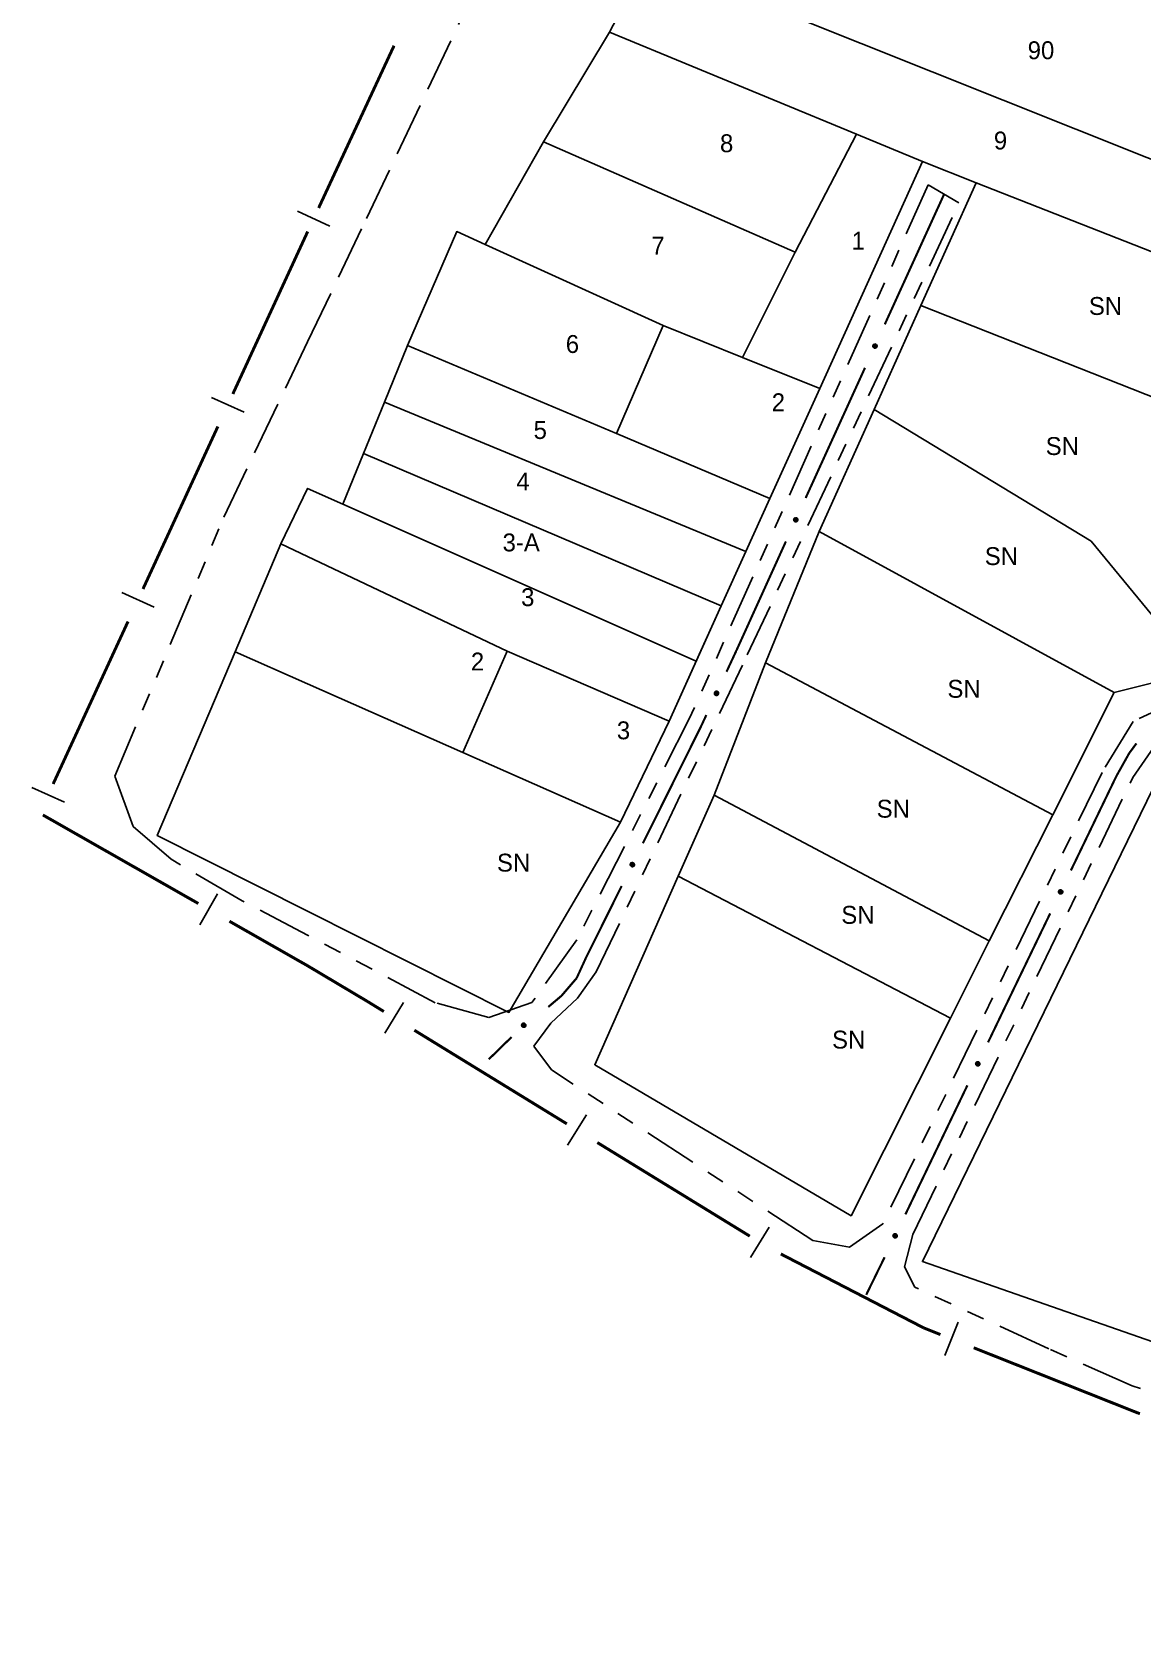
# Model space of a CAD drawing. Extents: x 204614 to 205597, y 4873311 to 4874446.
# Drawn here: x 204614.3 to 204707.4, y 4873556.9 to 4873690.7 of the extents above; entities that cross this region are included whole.
import ezdxf
from ezdxf.enums import TextEntityAlignment as Align

# ---------------------------------------------------------------- set-up
doc = ezdxf.new("R2010")
doc.units = 0
doc.header["$LTSCALE"] = 1.5
doc.header["$MEASUREMENT"] = 0
doc.linetypes.add('TRACO_11', pattern=[8, 3, -1, 3, -1])
doc.linetypes.add('TRACO_25', pattern=[8, 3, -1, 1, -1, 1, -1])
for name, color, linetype in [('CD_MALHA_LOTES', 7, 'CONTINUOUS'), ('LM-LIM-SETORES-BAIRROS', 250, 'CONTINUOUS'), ('RU-QUADRA', 210, 'CONTINUOUS'), ('SV-EIXO-RUA-N-PAV', 6, 'CONTINUOUS'), ('SV-RUA-NAO-PAV', 7, 'CONTINUOUS'), ('SV-RUA-PAVIM', 7, 'CONTINUOUS'), ('Th_NmrPort', 1, 'CONTINUOUS')]:
    doc.layers.add(name, color=color, linetype=linetype)

msp = doc.modelspace()

# ---------------------------------------------------------------- linework, layer by layer
at = {"layer": 'CD_MALHA_LOTES', "linetype": 'Continuous', "flags": 128}
for points in [[(204662.72, 4873690.64), (204665.961335, 4873696.841118)], [(204731.565538, 4873670.624311), (204665.961335, 4873696.841118)], [(204657.165891, 4873681.46145), (204662.72, 4873690.64)], [(204683.408641, 4873682.082175), (204662.72, 4873690.64)], [(204678.271367, 4873672.204544), (204683.408641, 4873682.082175)], [(204683.408641, 4873682.082175), (204688.95, 4873679.79)], [(204652.291625, 4873672.832646), (204657.165891, 4873681.46145)], [(204678.271367, 4873672.204544), (204657.165891, 4873681.46145)], [(204688.95, 4873679.79), (204680.337697, 4873660.773505)], [(204693.441326, 4873678.025456), (204688.95, 4873679.79)], [(204688.81, 4873667.72), (204693.441326, 4873678.025456)], [(204693.441326, 4873678.025456), (204722.93, 4873666.44)], [(204645.78, 4873664.38), (204649.9, 4873673.92)], [(204649.9, 4873673.92), (204652.291625, 4873672.832646)], [(204667.21, 4873666.05), (204652.291625, 4873672.832646)], [(204673.848731, 4873663.381654), (204678.271367, 4873672.204544)], [(204684.89405, 4873659.019421), (204688.81, 4873667.72)], [(204712.098346, 4873658.539932), (204688.81, 4873667.72)], [(204663.291116, 4873656.985282), (204667.21, 4873666.05)], [(204667.21, 4873666.05), (204673.848731, 4873663.381654)], [(204643.833497, 4873659.610251), (204645.78, 4873664.38)], [(204663.291116, 4873656.985282), (204645.78, 4873664.38)], [(204680.337697, 4873660.773505), (204673.848731, 4873663.381654)], [(204680.337697, 4873660.773505), (204676.160771, 4873651.550593)], [(204642.083203, 4873655.325054), (204643.833497, 4873659.610251)], [(204674.146692, 4873647.103383), (204643.833497, 4873659.610251)], [(204680.29, 4873648.79), (204684.89405, 4873659.019421)], [(204703.09, 4873647.96), (204684.89405, 4873659.019421)], [(204676.160771, 4873651.550593), (204663.291116, 4873656.985282)], [(204640.352814, 4873651.081113), (204642.083203, 4873655.325054)], [(204672.08, 4873642.54), (204642.083203, 4873655.325054)], [(204635.14, 4873647.75), (204637.389869, 4873652.398055)], [(204637.389869, 4873652.398055), (204640.352814, 4873651.081113)], [(204669.979777, 4873637.912796), (204640.352814, 4873651.081113)], [(204676.160771, 4873651.550593), (204674.146692, 4873647.103383)], [(204675.78, 4873637.76), (204680.29, 4873648.79)], [(204705.03, 4873635.27), (204680.29, 4873648.79)], [(204631.33, 4873638.7), (204635.14, 4873647.75)], [(204637.389786, 4873646.683189), (204635.14, 4873647.75)], [(204674.146692, 4873647.103383), (204672.08, 4873642.54)], [(204712.09, 4873637.05), (204703.09, 4873647.96)], [(204654.12, 4873638.75), (204637.389786, 4873646.683189)], [(204672.08, 4873642.54), (204669.979777, 4873637.912796)], [(204624.773514, 4873623.299838), (204631.33, 4873638.7)], [(204637.389632, 4873636.017771), (204631.33, 4873638.7)], [(204650.407946, 4873630.255359), (204654.12, 4873638.75)], [(204654.12, 4873638.75), (204667.7, 4873632.89)], [(204669.979777, 4873637.912796), (204667.7, 4873632.89)], [(204671.49, 4873626.67), (204675.78, 4873637.76)], [(204699.869032, 4873625.01354), (204675.78, 4873637.76)], [(204712.09, 4873637.05), (204705.03, 4873635.27)], [(204650.407946, 4873630.255359), (204637.389632, 4873636.017771)], [(204705.03, 4873635.27), (204699.869032, 4873625.01354)], [(204667.7, 4873632.89), (204663.638826, 4873624.416572)], [(204663.638826, 4873624.416572), (204650.407946, 4873630.255359)], [(204688.95, 4873587.58), (204709.9, 4873630.59)], [(204668.474788, 4873619.872232), (204671.49, 4873626.67)], [(204694.554361, 4873614.451625), (204671.49, 4873626.67)], [(204663.638826, 4873624.416572), (204654.279518, 4873608.462533)], [(204699.869032, 4873625.01354), (204694.554361, 4873614.451625)], [(204637.389356, 4873616.955872), (204624.773514, 4873623.299838)], [(204661.47, 4873604.08), (204668.474788, 4873619.872232)], [(204691.300389, 4873607.984964), (204668.474788, 4873619.872232)], [(204654.279518, 4873608.462533), (204637.389356, 4873616.955872)], [(204694.554361, 4873614.451625), (204691.300389, 4873607.984964)], [(204691.300389, 4873607.984964), (204682.96, 4873591.41)], [(204682.96, 4873591.41), (204661.47, 4873604.08)], [(204708.271038, 4873580.83903), (204688.95, 4873587.58)]]:
    msp.add_lwpolyline(points, dxfattribs=at)
at = {"layer": 'LM-LIM-SETORES-BAIRROS', "const_width": 0.25}
for points in [[(204644.639908, 4873689.509541), (204638.319201, 4873675.906281)], [(204637.401537, 4873673.931308), (204631.123638, 4873660.30824)], [(204629.868058, 4873657.583626), (204623.59016, 4873643.960558)], [(204622.33458, 4873641.235944), (204616.056681, 4873627.612876)], [(204615.197593, 4873625.015526), (204628.231219, 4873617.590932)], [(204630.837944, 4873616.106013), (204636.920303, 4873612.641202)], [(204636.920303, 4873612.641202), (204637.401537, 4873612.367068)], [(204637.401537, 4873612.367068), (204642.080344, 4873609.579694)], [(204642.080344, 4873609.579694), (204642.440395, 4873609.365195)], [(204642.440395, 4873609.365195), (204643.787736, 4873608.538206)], [(204646.344526, 4873606.968867), (204659.128473, 4873599.122168)], [(204661.685263, 4873597.552828), (204674.46921, 4873589.706129)], [(204677.069213, 4873588.213334), (204688.61582, 4873582.240407)], [(204688.61582, 4873582.240407), (204689.067415, 4873582.006803)], [(204689.067415, 4873582.006803), (204690.453656, 4873581.456262)], [(204693.24182, 4873580.348951), (204706.253256, 4873575.1815)], [(204706.253256, 4873575.1815), (204707.016022, 4873574.87857)], [(204707.016022, 4873574.87857), (204707.186254, 4873574.822331)]]:
    msp.add_lwpolyline(points, dxfattribs=at)
at = {"layer": 'LM-LIM-SETORES-BAIRROS'}
for points in [[(204636.537495, 4873675.631468), (204639.258147, 4873674.367327)], [(204629.342805, 4873660.027825), (204632.067418, 4873658.772245)], [(204621.809326, 4873643.680143), (204624.53394, 4873642.424564)], [(204614.275847, 4873627.332462), (204617.000461, 4873626.076882)], [(204628.357668, 4873615.792596), (204629.842587, 4873618.399321)], [(204643.855329, 4873606.736698), (204645.424669, 4873609.293488)], [(204659.196067, 4873597.32066), (204660.765406, 4873599.877449)], [(204674.536804, 4873587.904621), (204676.106144, 4873590.461411)], [(204690.829388, 4873579.693076), (204691.936699, 4873582.481241)]]:
    msp.add_lwpolyline(points, dxfattribs=at)
at = {"layer": 'RU-QUADRA', "linetype": 'Continuous', "flags": 128}
msp.add_lwpolyline([(204665.961335, 4873696.841118), (204662.72, 4873690.64), (204657.165891, 4873681.46145), (204652.291625, 4873672.832646), (204649.9, 4873673.92), (204645.78, 4873664.38), (204643.833497, 4873659.610251), (204642.083203, 4873655.325054), (204640.352814, 4873651.081113), (204637.389869, 4873652.398055), (204635.14, 4873647.75), (204631.33, 4873638.7), (204624.773514, 4873623.299838), (204637.389356, 4873616.955872), (204654.279518, 4873608.462533), (204663.638826, 4873624.416572), (204667.7, 4873632.89), (204672.08, 4873642.54), (204674.146692, 4873647.103383), (204676.160771, 4873651.550593), (204680.337697, 4873660.773505), (204688.95, 4873679.79), (204693.441326, 4873678.025456), (204688.81, 4873667.72), (204684.89405, 4873659.019421), (204680.29, 4873648.79), (204675.78, 4873637.76), (204671.49, 4873626.67), (204668.474788, 4873619.872232), (204661.47, 4873604.08), (204682.96, 4873591.41), (204691.300389, 4873607.984964), (204694.554361, 4873614.451625), (204699.869032, 4873625.01354), (204705.03, 4873635.27), (204712.09, 4873637.05)], dxfattribs=at)
msp.add_lwpolyline([(204772.47, 4873559.34), (204780.63, 4873581.28), (204783.79, 4873593.23), (204789.243406, 4873618.922784), (204778.48, 4873636.21), (204770.759534, 4873637.870614), (204759, 4873640.4), (204748.266881, 4873638.255562), (204709.9, 4873630.59), (204688.95, 4873587.58), (204708.271038, 4873580.83903), (204721.378156, 4873576.266052), (204735.01, 4873571.51), (204753.30688, 4873565.565712), (204763.105527, 4873562.382329)], close=True, dxfattribs=at)
at = {"layer": 'SV-EIXO-RUA-N-PAV', "const_width": 0.18}
for points in [[(204690.764976, 4873677.063851), (204685.788063, 4873666.144587)], [(204684.129092, 4873662.504832), (204679.15218, 4873651.585567)], [(204677.496481, 4873647.944324), (204673.365029, 4873638.837672)], [(204673.365029, 4873638.837672), (204673.339776, 4873638.782009)], [(204673.339776, 4873638.782009), (204672.519854, 4873637.025032)], [(204670.380297, 4873632.440268), (204665.508869, 4873622.644075)], [(204670.405426, 4873632.494117), (204670.380297, 4873632.440268)], [(204670.828312, 4873633.4003), (204670.405426, 4873632.494117)], [(204706.889751, 4873631.01475), (204706.29536, 4873630.210574)], [(204706.285739, 4873630.197558), (204705.316441, 4873628.466668)], [(204706.29536, 4873630.210574), (204706.285739, 4873630.197558)], [(204705.211784, 4873628.279781), (204701.394768, 4873620.366454)], [(204705.316441, 4873628.466668), (204705.211784, 4873628.279781)], [(204663.727819, 4873619.062474), (204661.056244, 4873613.690074)], [(204699.656957, 4873616.763675), (204696.181335, 4873609.558118)], [(204661.056244, 4873613.690074), (204660.726758, 4873613.027493)], [(204636.891829, 4873612.657423), (204637.395034, 4873612.401827)], [(204660.726758, 4873613.027493), (204660.201765, 4873611.882056)], [(204659.951656, 4873611.336362), (204659.04073, 4873610.273616)], [(204660.201765, 4873611.882056), (204659.951656, 4873611.336362)], [(204658.683308, 4873609.856623), (204657.573584, 4873608.922118)], [(204659.04073, 4873610.273616), (204658.683308, 4873609.856623)], [(204696.181335, 4873609.558118), (204695.776319, 4873608.718451)], [(204695.776319, 4873608.718451), (204694.447879, 4873605.953243)], [(204654.488021, 4873606.390659), (204653.056668, 4873604.993796)], [(204653.056668, 4873604.993796), (204652.58819, 4873604.536606)], [(204692.715747, 4873602.347731), (204687.519349, 4873591.531195)], [(204685.771643, 4873587.933233), (204684.453317, 4873585.23842)], [(204684.453317, 4873585.23842), (204684.231299, 4873584.784589)]]:
    msp.add_lwpolyline(points, dxfattribs=at)
at = {"layer": 'SV-EIXO-RUA-N-PAV'}
for points in [[(204685.118335, 4873664.409795), (204685.136108, 4873664.36423), (204685.142065, 4873664.321435), (204685.136761, 4873664.284311), (204685.12352, 4873664.252729), (204685.106334, 4873664.221944), (204685.08216, 4873664.194729), (204685.048638, 4873664.170466), (204685.003056, 4873664.152317), (204684.958815, 4873664.149095), (204684.922142, 4873664.152348), (204684.888414, 4873664.164259), (204684.858788, 4873664.181455), (204684.831349, 4873664.207501), (204684.807093, 4873664.241712), (204684.789952, 4873664.287989), (204684.784399, 4873664.329984), (204684.790473, 4873664.365757), (204684.802662, 4873664.399588), (204684.820584, 4873664.430807), (204684.844468, 4873664.457385), (204684.878957, 4873664.481745), (204684.924856, 4873664.498057), (204684.966678, 4873664.504074), (204685.002527, 4873664.498504), (204685.035564, 4873664.485754), (204685.066651, 4873664.468893), (204685.095019, 4873664.445731), (204685.118335, 4873664.409795)], [(204678.482379, 4873649.85102), (204678.500232, 4873649.805486), (204678.506265, 4873649.762702), (204678.501026, 4873649.725569), (204678.48784, 4873649.693963), (204678.470708, 4873649.663148), (204678.446582, 4873649.635891), (204678.413103, 4873649.61157), (204678.367552, 4873649.59334), (204678.323317, 4873649.590041), (204678.286638, 4873649.59323), (204678.25289, 4873649.605082), (204678.223233, 4873649.622226), (204678.195749, 4873649.648223), (204678.171433, 4873649.682392), (204678.154211, 4873649.728638), (204678.148584, 4873649.770624), (204678.154595, 4873649.806407), (204678.166725, 4873649.84026), (204678.184592, 4873649.87151), (204678.208429, 4873649.89813), (204678.242876, 4873649.92255), (204678.288746, 4873649.938943), (204678.330557, 4873649.945033), (204678.366416, 4873649.939526), (204678.399475, 4873649.926834), (204678.430591, 4873649.910027), (204678.459001, 4873649.886915), (204678.482379, 4873649.85102)], [(204671.834596, 4873635.296315), (204671.85196, 4873635.250593), (204671.857534, 4873635.207746), (204671.851897, 4873635.170672), (204671.838373, 4873635.139209), (204671.820912, 4873635.10858), (204671.796494, 4873635.081583), (204671.762757, 4873635.057622), (204671.717013, 4873635.039882), (204671.672745, 4873635.037057), (204671.636102, 4873635.040639), (204671.602483, 4873635.052852), (204671.573012, 4873635.070313), (204671.545808, 4873635.096603), (204671.52186, 4873635.131031), (204671.505135, 4873635.177459), (204671.499959, 4873635.219502), (204671.506353, 4873635.255219), (204671.518845, 4873635.28894), (204671.537046, 4873635.319997), (204671.561167, 4873635.34636), (204671.595873, 4873635.370409), (204671.641917, 4873635.38631), (204671.683791, 4873635.391951), (204671.719588, 4873635.38606), (204671.75251, 4873635.373014), (204671.783444, 4873635.355875), (204671.811604, 4873635.332459), (204671.834596, 4873635.296315)], [(204664.780886, 4873620.932911), (204664.797108, 4873620.886772), (204664.801616, 4873620.8438), (204664.79506, 4873620.806877), (204664.780759, 4873620.77576), (204664.762542, 4873620.745573), (204664.737462, 4873620.719191), (204664.703139, 4873620.696076), (204664.656969, 4873620.679477), (204664.612645, 4873620.677753), (204664.576102, 4873620.682244), (204664.542797, 4873620.695288), (204664.513769, 4873620.713476), (204664.487226, 4873620.740434), (204664.46414, 4873620.775445), (204664.448573, 4873620.822275), (204664.444443, 4873620.864434), (204664.451722, 4873620.899981), (204664.465048, 4873620.933381), (204664.484015, 4873620.963976), (204664.508784, 4873620.989732), (204664.544076, 4873621.012912), (204664.590501, 4873621.027664), (204664.632502, 4873621.032263), (204664.668142, 4873621.025485), (204664.70073, 4873621.011625), (204664.731228, 4873620.993723), (204664.758798, 4873620.969615), (204664.780886, 4873620.932911)], [(204700.687434, 4873618.646652), (204700.70421, 4873618.600711), (204700.709235, 4873618.557796), (204700.703124, 4873618.520797), (204700.689198, 4873618.48951), (204700.671347, 4873618.459107), (204700.646585, 4873618.432425), (204700.612544, 4873618.408898), (204700.566577, 4873618.391745), (204700.522277, 4873618.389487), (204700.485682, 4873618.393538), (204700.452222, 4873618.40618), (204700.422977, 4873618.424017), (204700.396112, 4873618.450654), (204700.372607, 4873618.485385), (204700.356477, 4873618.532024), (204700.35184, 4873618.57413), (204700.358691, 4873618.609762), (204700.371613, 4873618.64332), (204700.39021, 4873618.674141), (204700.414667, 4873618.700193), (204700.449679, 4873618.723796), (204700.495922, 4873618.739106), (204700.537865, 4873618.74421), (204700.573584, 4873618.737862), (204700.606336, 4873618.724395), (204700.637048, 4873618.706861), (204700.664906, 4873618.683087), (204700.687434, 4873618.646652)], [(204655.69215, 4873607.411959), (204655.692246, 4873607.363051), (204655.682328, 4873607.320997), (204655.66396, 4873607.288302), (204655.640196, 4873607.263644), (204655.613043, 4873607.241155), (204655.580664, 4873607.224521), (204655.540638, 4873607.21402), (204655.491577, 4873607.213579), (204655.449165, 4873607.22657), (204655.416148, 4873607.242863), (204655.389008, 4873607.266162), (204655.367604, 4873607.292906), (204655.351438, 4873607.327111), (204655.341192, 4873607.367777), (204655.341942, 4873607.417121), (204655.351948, 4873607.458283), (204655.370545, 4873607.48944), (204655.394141, 4873607.516576), (204655.422138, 4873607.539203), (204655.454016, 4873607.555347), (204655.494979, 4873607.565589), (204655.543671, 4873607.564204), (204655.584839, 4873607.554692), (204655.616249, 4873607.536538), (204655.642441, 4873607.512706), (204655.665329, 4873607.485746), (204655.683404, 4873607.453894), (204655.69215, 4873607.411959)], [(204693.743255, 4873604.232329), (204693.760105, 4873604.186415), (204693.765197, 4873604.143508), (204693.759144, 4873604.106499), (204693.745268, 4873604.07519), (204693.727464, 4873604.044759), (204693.702745, 4873604.018038), (204693.66874, 4873603.994457), (204693.6228, 4873603.977232), (204693.578504, 4873603.974904), (204693.541903, 4873603.978897), (204693.508423, 4873603.991487), (204693.47915, 4873604.009278), (204693.452243, 4873604.035872), (204693.428683, 4873604.070566), (204693.41248, 4873604.117179), (204693.407776, 4873604.159278), (204693.414571, 4873604.194921), (204693.427441, 4873604.2285), (204693.445989, 4873604.25935), (204693.470405, 4873604.28544), (204693.505379, 4873604.309098), (204693.551599, 4873604.324481), (204693.593534, 4873604.329652), (204693.629262, 4873604.323359), (204693.662036, 4873604.309945), (204693.692775, 4873604.292459), (204693.72067, 4873604.268729), (204693.743255, 4873604.232329)], [(204686.812548, 4873589.810465), (204686.82907, 4873589.764432), (204686.833857, 4873589.72149), (204686.82754, 4873589.684525), (204686.813441, 4873589.653316), (204686.795421, 4873589.623012), (204686.770513, 4873589.596468), (204686.736341, 4873589.57313), (204686.69028, 4873589.556232), (204686.645968, 4873589.55422), (204686.609396, 4873589.558474), (204686.576007, 4873589.571302), (204686.546861, 4873589.5893), (204686.520144, 4873589.616086), (204686.496832, 4873589.650947), (204686.480961, 4873589.697674), (204686.476558, 4873589.739805), (204686.483606, 4873589.775399), (204686.496715, 4873589.808885), (204686.515482, 4873589.839602), (204686.540083, 4873589.865518), (204686.575225, 4873589.888927), (204686.621553, 4873589.90398), (204686.663523, 4873589.908852), (204686.699207, 4873589.902305), (204686.731883, 4873589.888657), (204686.762498, 4873589.870953), (204686.790223, 4873589.847025), (204686.812548, 4873589.810465)]]:
    msp.add_lwpolyline(points, close=True, dxfattribs=at)
for points in [[(204684.820584, 4873664.430807), (204684.784399, 4873664.329984)], [(204684.831304, 4873664.439883), (204684.789392, 4873664.315027)], [(204684.844468, 4873664.457385), (204684.789952, 4873664.287989)], [(204684.861593, 4873664.463567), (204684.801318, 4873664.272102)], [(204684.878957, 4873664.481745), (204684.807093, 4873664.241712)], [(204684.901706, 4873664.485773), (204684.820018, 4873664.227589)], [(204684.924856, 4873664.498057), (204684.831349, 4873664.207501)], [(204684.943956, 4873664.499506), (204684.846075, 4873664.199217)], [(204684.966678, 4873664.504074), (204684.858788, 4873664.181455)], [(204684.982463, 4873664.49845), (204684.874396, 4873664.175811)], [(204685.002527, 4873664.498504), (204684.888414, 4873664.164259)], [(204685.017575, 4873664.489944), (204684.903629, 4873664.160988)], [(204685.035564, 4873664.485754), (204684.922142, 4873664.152348)], [(204685.050533, 4873664.473423), (204684.944164, 4873664.154509)], [(204685.066651, 4873664.468893), (204684.958815, 4873664.149095)], [(204685.078745, 4873664.453066), (204684.983238, 4873664.154694)], [(204685.095019, 4873664.445731), (204685.003056, 4873664.152317)], [(204685.104692, 4873664.427744), (204685.025597, 4873664.165379)], [(204685.118335, 4873664.409795), (204685.048638, 4873664.170466)], [(204685.127007, 4873664.384582), (204685.068083, 4873664.189502)], [(204685.136108, 4873664.36423), (204685.08216, 4873664.194729)], [(204685.139609, 4873664.339849), (204685.097021, 4873664.216801)], [(204685.142065, 4873664.321435), (204685.106334, 4873664.221944)], [(204678.184592, 4873649.87151), (204678.148584, 4873649.770624)], [(204678.195296, 4873649.880605), (204678.153603, 4873649.755676)], [(204678.208429, 4873649.89813), (204678.154211, 4873649.728638)], [(204678.225544, 4873649.904342), (204678.165604, 4873649.712772)], [(204678.242876, 4873649.92255), (204678.171433, 4873649.682392)], [(204678.265618, 4873649.926618), (204678.184383, 4873649.668291)], [(204678.288746, 4873649.938943), (204678.195749, 4873649.648223)], [(204678.307843, 4873649.940426), (204678.21049, 4873649.639965)], [(204678.330557, 4873649.945033), (204678.223233, 4873649.622226)], [(204678.346352, 4873649.939437), (204678.238852, 4873649.616609)], [(204678.366416, 4873649.939526), (204678.25289, 4873649.605082)], [(204678.381479, 4873649.930993), (204678.268111, 4873649.601837)], [(204678.399475, 4873649.926834), (204678.286638, 4873649.59323)], [(204678.414466, 4873649.914529), (204678.308657, 4873649.595429)], [(204678.430591, 4873649.910027), (204678.323317, 4873649.590041)], [(204678.442713, 4873649.894222), (204678.34773, 4873649.595683)], [(204678.459001, 4873649.886915), (204678.367552, 4873649.59334)], [(204678.468705, 4873649.868945), (204678.39007, 4873649.606442)], [(204678.482379, 4873649.85102), (204678.413103, 4873649.61157)], [(204678.491096, 4873649.825822), (204678.432514, 4873649.630639)], [(204678.500232, 4873649.805486), (204678.446582, 4873649.635891)], [(204678.503776, 4873649.781112), (204678.461404, 4873649.657989)], [(204678.506265, 4873649.762702), (204678.470708, 4873649.663148)], [(204671.537046, 4873635.319997), (204671.499959, 4873635.219502)], [(204671.547847, 4873635.328977), (204671.504816, 4873635.204502)], [(204671.561167, 4873635.34636), (204671.505135, 4873635.177459)], [(204671.578347, 4873635.352388), (204671.516357, 4873635.161471)], [(204671.595873, 4873635.370409), (204671.52186, 4873635.131031)], [(204671.618658, 4873635.374233), (204671.534658, 4873635.116792)], [(204671.641917, 4873635.38631), (204671.545808, 4873635.096603)], [(204671.661029, 4873635.387587), (204671.560459, 4873635.088188)], [(204671.683791, 4873635.391951), (204671.573012, 4873635.070313)], [(204671.699525, 4873635.386186), (204671.588569, 4873635.064529)], [(204671.719588, 4873635.38606), (204671.602483, 4873635.052852)], [(204671.73456, 4873635.377365), (204671.617668, 4873635.049444)], [(204671.75251, 4873635.373014), (204671.636102, 4873635.040639)], [(204671.767368, 4873635.360549), (204671.658143, 4873635.042602)], [(204671.783444, 4873635.355875), (204671.672745, 4873635.037057)], [(204671.795396, 4873635.33994), (204671.697217, 4873635.042437)], [(204671.811604, 4873635.332459), (204671.717013, 4873635.039882)], [(204671.821115, 4873635.314386), (204671.73967, 4873635.052741)], [(204671.834596, 4873635.296315), (204671.762757, 4873635.057622)], [(204671.843042, 4873635.271026), (204671.782371, 4873635.076482)], [(204671.85196, 4873635.250593), (204671.796494, 4873635.081583)], [(204671.855243, 4873635.226182), (204671.811553, 4873635.10352)], [(204671.857534, 4873635.207746), (204671.820912, 4873635.10858)], [(204664.484015, 4873620.963976), (204664.444443, 4873620.864434)], [(204664.508784, 4873620.989732), (204664.448573, 4873620.822275)], [(204664.495036, 4873620.972685), (204664.448927, 4873620.849317)], [(204664.526108, 4873620.995331), (204664.459395, 4873620.806013)], [(204664.544076, 4873621.012912), (204664.46414, 4873620.775445)], [(204664.566949, 4873621.016168), (204664.47658, 4873620.760893)], [(204664.590501, 4873621.027664), (204664.487226, 4873620.740434)], [(204664.609638, 4873621.028466), (204664.501664, 4873620.731657)], [(204664.632502, 4873621.032263), (204664.513769, 4873620.713476)], [(204664.648088, 4873621.026109), (204664.529177, 4873620.707307)], [(204664.668142, 4873621.025485), (204664.542797, 4873620.695288)], [(204664.682893, 4873621.016421), (204664.557893, 4873620.691504)], [(204664.70073, 4873621.011625), (204664.576102, 4873620.682244)], [(204664.715274, 4873620.998795), (204664.598185, 4873620.683659)], [(204664.731228, 4873620.993723), (204664.612645, 4873620.677753)], [(204664.742781, 4873620.977497), (204664.637243, 4873620.682523)], [(204664.758798, 4873620.969615), (204664.656969, 4873620.679477)], [(204664.767857, 4873620.951311), (204664.679939, 4873620.69177)], [(204664.780886, 4873620.932911), (204664.703139, 4873620.696076)], [(204664.788701, 4873620.90742), (204664.723216, 4873620.714443)], [(204664.797108, 4873620.886772), (204664.737462, 4873620.719191)], [(204664.799784, 4873620.862287), (204664.75306, 4873620.740748)], [(204664.801616, 4873620.8438), (204664.762542, 4873620.745573)], [(204700.39021, 4873618.674141), (204700.35184, 4873618.57413)], [(204700.414667, 4873618.700193), (204700.356477, 4873618.532024)], [(204700.401126, 4873618.682982), (204700.356505, 4873618.559068)], [(204700.431924, 4873618.706001), (204700.367494, 4873618.515893)], [(204700.449679, 4873618.723796), (204700.372607, 4873618.485385)], [(204700.47251, 4873618.727328), (204700.385221, 4873618.470984)], [(204700.495922, 4873618.739106), (204700.396112, 4873618.450654)], [(204700.515049, 4873618.740139), (204700.410654, 4873618.442051)], [(204700.537865, 4873618.74421), (204700.422977, 4873618.424017)], [(204700.553524, 4873618.738244), (204700.438459, 4873618.418035)], [(204700.573584, 4873618.737862), (204700.452222, 4873618.40618)], [(204700.588443, 4873618.728976), (204700.467363, 4873618.402578)], [(204700.606336, 4873618.724395), (204700.485682, 4873618.393538)], [(204700.621033, 4873618.711741), (204700.507747, 4873618.395218)], [(204700.637048, 4873618.706861), (204700.522277, 4873618.389487)], [(204700.648795, 4873618.690775), (204700.546815, 4873618.394553)], [(204700.664906, 4873618.683087), (204700.566577, 4873618.391745)], [(204700.674185, 4873618.664894), (204700.589397, 4873618.404313)], [(204700.687434, 4873618.646652), (204700.612544, 4873618.408898)], [(204700.695555, 4873618.621256), (204700.632398, 4873618.427505)], [(204700.70421, 4873618.600711), (204700.646585, 4873618.432425)], [(204700.70718, 4873618.57626), (204700.661924, 4873618.454168)], [(204700.709235, 4873618.557796), (204700.671347, 4873618.459107)], [(204655.494979, 4873607.565589), (204655.341192, 4873607.367777)], [(204655.454016, 4873607.555347), (204655.341942, 4873607.417121)], [(204655.472218, 4873607.554919), (204655.346795, 4873607.3982)], [(204655.517645, 4873607.56112), (204655.348136, 4873607.349937)], [(204655.435415, 4873607.543789), (204655.351195, 4873607.442533)], [(204655.543671, 4873607.564204), (204655.351438, 4873607.327111)], [(204655.422138, 4873607.539203), (204655.351948, 4873607.458283)], [(204655.562002, 4873607.558649), (204655.362173, 4873607.314063)], [(204655.584839, 4873607.554692), (204655.367604, 4873607.292906)], [(204655.597523, 4873607.543742), (204655.380116, 4873607.282001)], [(204655.616249, 4873607.536538), (204655.389008, 4873607.266162)], [(204655.627185, 4873607.523117), (204655.402012, 4873607.257611)], [(204655.642441, 4873607.512706), (204655.416148, 4873607.242863)], [(204655.65194, 4873607.495796), (204655.437462, 4873607.236915)], [(204655.665329, 4873607.485746), (204655.449165, 4873607.22657)], [(204655.670883, 4873607.466617), (204655.473959, 4873607.222961)], [(204655.683404, 4873607.453894), (204655.491577, 4873607.213579)], [(204655.685919, 4873607.433626), (204655.517316, 4873607.217607)], [(204655.69215, 4873607.411959), (204655.540638, 4873607.21402)], [(204655.69112, 4873607.385316), (204655.56565, 4873607.224737)], [(204655.692246, 4873607.363051), (204655.580664, 4873607.224521)], [(204655.686696, 4873607.339053), (204655.6025, 4873607.239727)], [(204655.682328, 4873607.320997), (204655.613043, 4873607.241155)], [(204693.445989, 4873604.25935), (204693.407776, 4873604.159278)], [(204693.456891, 4873604.268208), (204693.412466, 4873604.144224)], [(204693.470405, 4873604.28544), (204693.41248, 4873604.117179)], [(204693.487652, 4873604.291275), (204693.423522, 4873604.101067)], [(204693.505379, 4873604.309098), (204693.428683, 4873604.070566)], [(204693.528205, 4873604.312666), (204693.44132, 4873604.056185)], [(204693.551599, 4873604.324481), (204693.452243, 4873604.035872)], [(204693.570723, 4873604.325544), (204693.466799, 4873604.027292)], [(204693.593534, 4873604.329652), (204693.47915, 4873604.009278)], [(204693.609202, 4873604.32371), (204693.494642, 4873604.00332)], [(204693.629262, 4873604.323359), (204693.508423, 4873603.991487)], [(204693.644135, 4873604.314497), (204693.523569, 4873603.987909)], [(204693.662036, 4873604.309945), (204693.541903, 4873603.978897)], [(204693.676753, 4873604.297313), (204693.563965, 4873603.980613)], [(204693.692775, 4873604.292459), (204693.578504, 4873603.974904)], [(204693.704547, 4873604.276392), (204693.603034, 4873603.980009)], [(204693.72067, 4873604.268729), (204693.6228, 4873603.977232)], [(204693.729978, 4873604.25055), (204693.645601, 4873603.989836)], [(204693.743255, 4873604.232329), (204693.66874, 4873603.994457)], [(204693.751417, 4873604.206946), (204693.688565, 4873604.013096)], [(204693.760105, 4873604.186415), (204693.702745, 4873604.018038)], [(204693.763113, 4873604.161968), (204693.718049, 4873604.039805)], [(204693.765197, 4873604.143508), (204693.727464, 4873604.044759)], [(204686.515482, 4873589.839602), (204686.476558, 4873589.739805)], [(204686.540083, 4873589.865518), (204686.480961, 4873589.697674)], [(204686.526447, 4873589.848383), (204686.481139, 4873589.724718)], [(204686.557372, 4873589.87123), (204686.491889, 4873589.681483)], [(204686.575225, 4873589.888927), (204686.496832, 4873589.650947)], [(204686.598076, 4873589.892332), (204686.509366, 4873589.636476)], [(204686.621553, 4873589.90398), (204686.520144, 4873589.616086)], [(204686.640685, 4873589.904906), (204686.534639, 4873589.607403)], [(204686.663523, 4873589.908852), (204686.546861, 4873589.5893)], [(204686.679149, 4873589.902799), (204686.56231, 4873589.583232)], [(204686.699207, 4873589.902305), (204686.576007, 4873589.571302)], [(204686.714016, 4873589.893337), (204686.591127, 4873589.567615)], [(204686.731883, 4873589.888657), (204686.609396, 4873589.558474)], [(204686.74651, 4873589.875921), (204686.63147, 4873589.560032)], [(204686.762498, 4873589.870953), (204686.645968, 4873589.55422)], [(204686.774155, 4873589.854802), (204686.670534, 4873589.55915)], [(204686.790223, 4873589.847025), (204686.69028, 4873589.556232)], [(204686.799401, 4873589.82878), (204686.713169, 4873589.568674)], [(204686.812548, 4873589.810465), (204686.736341, 4873589.57313)], [(204686.820529, 4873589.785025), (204686.756298, 4873589.591627)], [(204686.82907, 4873589.764432), (204686.770513, 4873589.596468)], [(204686.831904, 4873589.739964), (204686.785971, 4873589.618125)], [(204686.833857, 4873589.72149), (204686.795421, 4873589.623012)]]:
    msp.add_lwpolyline(points, dxfattribs=at)
at = {"layer": 'SV-RUA-NAO-PAV', "linetype": 'TRACO_25'}
for points in [[(204711.21, 4873635, 9.915623), (204706.61, 4873632.86, 9.779461), (204704.01, 4873628.57, 9.565492), (204685.62, 4873590.73, 9.001391), (204682.84, 4873588.77, 8.991666), (204679.75, 4873589.34, 8.943036), (204657.83, 4873603.64, 8.952762), (204656.37, 4873605.62, 8.923585), (204657.78, 4873607.57, 8.923585), (204660.01, 4873609.66, 8.933311), (204661.6, 4873611.86, 8.933311), (204674.26, 4873638.43, 9.691928), (204692.01, 4873676.34, 10.324109), (204689.43, 4873677.84, 10.324109), (204669.4, 4873633.07, 9.740557), (204659.96, 4873614.54, 9.050021), (204656.2, 4873609.3, 9.001391), (204652.6, 4873608.04, 8.972214), (204648.1, 4873609.28, 8.981939), (204637.389327, 4873614.939843, 9.176457)], [(204637.389327, 4873614.939843, 9.176457), (204631.92, 4873617.83, 9.176457), (204625.94, 4873621.3, 9.186183), (204622.77, 4873624.05, 9.195909), (204621.22, 4873628.26, 9.205634), (204630.370138, 4873649.96895, 9.837815)]]:
    msp.add_polyline3d(points, dxfattribs=at)
msp.add_polyline3d([(204735.84, 4873567.91, 9.001391), (204706.52, 4873577.15, 8.943036), (204699.53, 4873580.27, 8.972214), (204688.3, 4873585.43, 8.972214), (204687.44, 4873587.14, 8.952762), (204688.14, 4873589.85, 8.933311), (204706.58, 4873628.16, 9.526588), (204708.59, 4873631.06, 9.526588), (204711.92, 4873632.74, 9.526588), (204749.21, 4873642.54, 9.935074), (204762.92, 4873645.52, 10.051785), (204774.36, 4873649.4, 10.071237), (204784.91, 4873651.98, 10.304657), (204788.5, 4873652.04, 10.34356), (204790.29, 4873650.52, 10.333835), (204790.02, 4873647.16, 10.314383), (204790.47, 4873616.61, 9.925348), (204789.27, 4873605.7, 9.876719), (204787.12, 4873596.14, 9.818364), (204773.51, 4873557.7, 9.244538), (204772.24, 4873556.93, 9.157005), (204769.42, 4873557.74, 9.069472)], close=True, dxfattribs=at)
at = {"layer": 'SV-RUA-PAVIM', "linetype": 'TRACO_11'}
for points in [[(204637.390047, 4873664.685111, 10.256028), (204642.32, 4873675.02, 10.256028), (204673.74, 4873741.23, 10.927113), (204694.79, 4873782.92, 10.995193), (204700.96, 4873794.66, 11.063274), (204705.46, 4873799.06, 11.082726)], [(204630.370138, 4873649.96895, 9.837815), (204637.390047, 4873664.685111, 10.256028)]]:
    msp.add_polyline3d(points, dxfattribs=at)

# ---------------------------------------------------------------- texts
at = {"layer": 'Th_NmrPort', "color": 1}
for s, p in [('90', (204697.771708, 4873689.127029)), ('8', (204671.970232, 4873681.329756)), ('9', (204694.933851, 4873681.559409)), ('1', (204683.011678, 4873673.159132)), ('7', (204666.215687, 4873672.737354)), ('SN', (204702.900956, 4873667.687705)), ('6', (204659.042214, 4873664.499685)), ('2', (204676.306543, 4873659.613522)), ('5', (204656.342658, 4873657.289061)), ('SN', (204699.281763, 4873655.944295)), ('4', (204654.896027, 4873652.972248)), ('3-A', (204653.742468, 4873647.863629)), ('SN', (204694.173144, 4873646.715822)), ('3', (204655.296099, 4873643.274336)), ('2', (204651.080956, 4873637.878952)), ('SN', (204691.042054, 4873635.592216)), ('3', (204663.321369, 4873632.111881)), ('SN', (204685.109464, 4873625.539772)), ('SN', (204653.27283, 4873621.018379)), ('SN', (204682.14317, 4873616.640887)), ('SN', (204681.367671, 4873606.182846))]:
    msp.add_text(s, height=1.5, dxfattribs=at).set_placement(p, align=Align.MIDDLE_LEFT)

doc.saveas('drawing.dxf')
